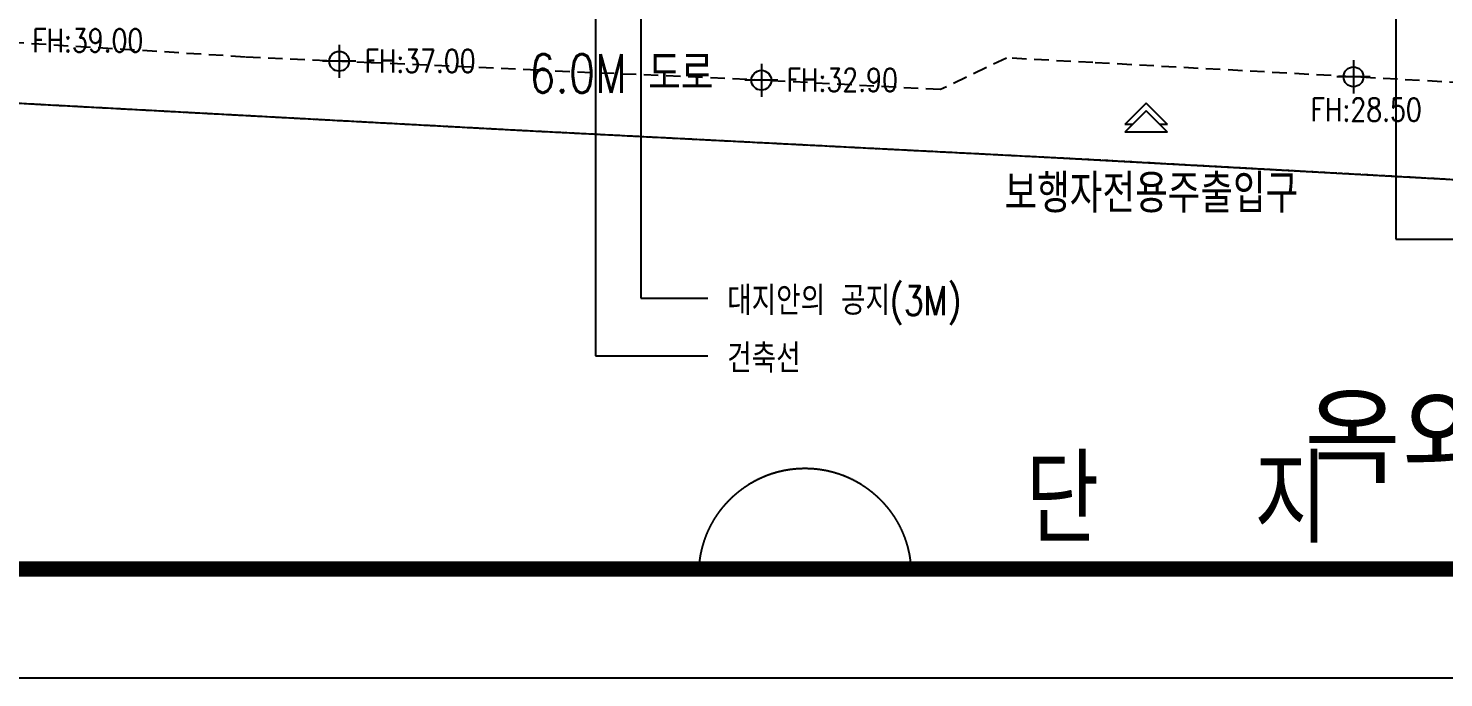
# Model space of a CAD drawing. Header units: millimetres. Extents: x 1145859089 to 1147511753, y -1047484727 to -1047247487.
# Drawn here: x 1146902764 to 1146976145, y -1047484727 to -1047451056 of the extents above; entities that cross this region are included whole.
import ezdxf
from ezdxf.enums import TextEntityAlignment as Align
from ezdxf.xclip import XClip

# ---------------------------------------------------------------- set-up
doc = ezdxf.new("R2010")
doc.units = ezdxf.units.MM
doc.header["$LTSCALE"] = 100
doc.header["$MEASUREMENT"] = 0
doc.header["$XCLIPFRAME"] = 2
doc.linetypes.add('단지배치도$0$HID', pattern=[2.3, 1.5, -0.8])
doc.linetypes.add('단지배치도$0$PHANTOM', pattern=[2.5, 1.25, -0.25, 0.25, -0.25, 0.25, -0.25])
doc.layers.get('0').update_dxf_attribs({"linetype": 'CONTINUOUS'})
doc.layers.get('Defpoints').update_dxf_attribs({"linetype": 'CONTINUOUS'})
for name, color, linetype in [('A-SHEET-TEXT', 7, 'CONTINUOUS'), ('SHEET', 7, 'CONTINUOUS'), ('SHEET$0$BDR', 4, 'CONTINUOUS'), ('SHEET$0$sheet', 3, 'CONTINUOUS'), ('XREF', 135, 'CONTINUOUS'), ('단지배치도$0$S240910', 33, 'CONTINUOUS'), ('단지배치도$0$W240910', 135, 'CONTINUOUS')]:
    doc.layers.add(name, color=color, linetype=linetype)
doc.layers.add('단지배치도$0$DEFPOINT', color=7, linetype='CONTINUOUS', plot=False)
doc.styles.add('단지배치도$0$WS1', font='romans.shx', dxfattribs={"width": 0.8, "bigfont": 'whgtxt.shx'})
doc.styles.add('세종기술단', font='H2HDRM_1.TTF')

# ---------------------------------------------------------------- blocks, each defined once
blk = doc.blocks.new('SHEET$0$zw$653F')
at = {"layer": 'Defpoints', "color": 0}
blk.add_lwpolyline([(826.33, 0), (0, 0), (0, -593.1), (826.33, -593.1)], close=True, dxfattribs=at)
at = {"layer": 'SHEET$0$sheet', "const_width": 2}
blk.add_lwpolyline([(27.5, -27.5), (813.83, -27.5), (813.83, -579), (27.5, -579)], close=True, dxfattribs=at)
blk = doc.blocks.new('SHEET$0$미소건축시트')
blk.add_blockref('SHEET$0$zw$653F', (0, 593.1))
blk = doc.blocks.new('SHEET')
at = {"layer": 'SHEET$0$BDR', "xscale": 100, "yscale": 100, "zscale": 100}
blk.add_blockref('SHEET$0$미소건축시트', (1200122, -1758265), dxfattribs=at)
blk = doc.blocks.new('단지배치도$0$zw$9902')
at = {"layer": '단지배치도$0$DEFPOINT'}
blk.add_circle((13294, -108000), 5500, dxfattribs=at)
at = {"layer": '단지배치도$0$W240910'}
for p, q in [((43923, -75302), (43923, -90618)), ((4780, -75913), (4780, -93686)), ((2427, -78826), (2427, -96673)), ((-10860, -80538), (-10860, -82253)), ((-10002, -81395), (-11717, -81395)), ((41728, -81346), (41728, -83060)), ((11029, -81522), (11029, -83237)), ((11886, -82379), (10171, -82379)), ((42585, -82203), (40871, -82203)), ((30985, -83570), (29882, -84673)), ((32088, -84673), (30985, -83570)), ((30985, -83962), (29882, -85065)), ((32088, -85065), (30985, -83962)), ((30274, -84673), (29882, -84673)), ((32088, -85065), (29882, -85065)), ((32088, -84673), (31697, -84673)), ((43923, -90618), (47394, -90618)), ((4780, -93686), (8251, -93686)), ((2427, -96673), (8251, -96673))]:
    blk.add_line(p, q, dxfattribs=at)
at = {"layer": '단지배치도$0$W240910', "linetype": '단지배치도$0$HID', "ltscale": 5}
for p, q in [((-15724, -81174), (-35762, -79932)), ((-9201, -81471), (-15724, -81174)), ((23738, -81227), (20310, -82865)), ((28223, -81465), (23738, -81227)), ((-566, -81861), (-9201, -81471)), ((11432, -82397), (-566, -81861)), ((50900, -82704), (28223, -81465)), ((20310, -82865), (11432, -82397))]:
    blk.add_line(p, q, dxfattribs=at)
at = {"layer": '단지배치도$0$W240910', "ltscale": 10}
for p, q in [((-28067, -83535), (-1296, -84980)), ((-1296, -84980), (23551, -86250)), ((23551, -86250), (50665, -87727))]:
    blk.add_line(p, q, dxfattribs=at)
at = {"layer": '단지배치도$0$W240910', "linetype": '단지배치도$0$PHANTOM'}
for p, q in [((-28067, -83535), (-1297, -84980)), ((-1297, -84980), (23551, -86250)), ((23551, -86250), (28011, -86478)), ((28011, -86478), (50665, -87727))]:
    blk.add_line(p, q, dxfattribs=at)
at = {"layer": '단지배치도$0$W240910'}
for centre in [(-10860, -81395), (11029, -82379), (41728, -82203)]:
    blk.add_circle(centre, 514, dxfattribs=at)
at = {"layer": '단지배치도$0$DEFPOINT', "style": '단지배치도$0$WS1', "width": 0.8}
blk.add_text('단   지   배   치   도', height=4500, dxfattribs=at).set_placement((24729, -106374))
at = {"layer": '단지배치도$0$S240910', "style": '단지배치도$0$WS1', "width": 0.8}
for s, height, p in [('FH:39.00', 1200, (-26772, -80918)), ('FH:37.00', 1200, (-9542, -81977)), ('FH:32.90', 1200, (12346, -82962)), ('FH:28.50', 1200, (39508, -84502)), ('대지안의 공지(3M)', 1500, (9257, -94554)), ('건축선', 1500, (9257, -97553))]:
    blk.add_text(s, height=height, dxfattribs=at).set_placement(p)
for s, p in [('6.0M 도로', (3765, -83027)), ('보행자전용주출입구', (31251, -89249))]:
    blk.add_text(s, height=2000, dxfattribs=at).set_placement(p, align=Align.CENTER)
blk = doc.blocks.new('단지배치도')
blk.add_blockref('단지배치도$0$zw$9902', (141034, 142437))

msp = doc.modelspace()

# ---------------------------------------------------------------- block references
at = {"layer": 'SHEET', "linetype": 'Continuous', "ltscale": 2, "xscale": 4, "yscale": 4, "zscale": 4}
msp.add_blockref('SHEET', (1142050198.985571, -1040451665.300647), dxfattribs=at)
at = {"layer": 'XREF'}
ref = msp.add_blockref('단지배치도', (1146788705.034274, -1047513806.462535), dxfattribs=at)
XClip(ref).set_block_clipping_path([(72982.4064819524, 34919.7593965298), (360382.4067475507, 255319.7593436697)])

# ---------------------------------------------------------------- texts
at = {"layer": 'A-SHEET-TEXT', "style": '세종기술단'}
msp.add_text('옥외재활용품 보관소 전등 설비 배치도', height=4000, dxfattribs=at).set_placement((1147011965.450567, -1047472201.357165), align=Align.MIDDLE_CENTER)

doc.saveas('drawing.dxf')
